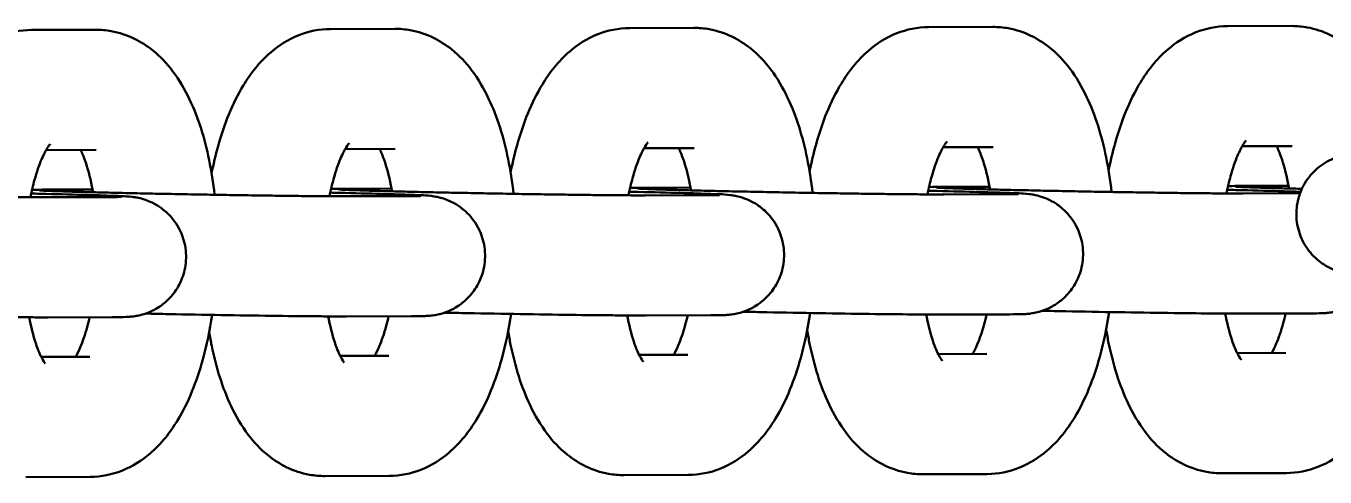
# Model space of a CAD drawing. Header units: millimetres. Extents: x 170 to 5770, y -1450 to 5650.
# Drawn here: x 3181 to 3245.9, y 2087.5 to 2110 of the extents above; entities that cross this region are included whole.
import ezdxf

# ---------------------------------------------------------------- set-up
doc = ezdxf.new("R2010")
doc.units = ezdxf.units.MM
doc.header["$LTSCALE"] = 10
doc.layers.add('Viditelná (ISO)', color=7, linetype='Continuous', lineweight=50)

# ---------------------------------------------------------------- blocks, each defined once
blk = doc.blocks.new('VVZ-VH101-2')
at = {"layer": 'Viditelná (ISO)'}
for p, q in [((3014.474, -3540.187), (3011.264, -3540.197)), ((3029.415, -3540.141), (3026.204, -3540.151)), ((3044.355, -3540.094), (3041.144, -3540.104)), ((3059.295, -3540.047), (3056.084, -3540.057)), ((3074.236, -3540), (3071.025, -3540.011)), ((3074.254, -3546), (3071.755, -3546.008)), ((3014.493, -3546.187), (3011.994, -3546.195)), ((3029.433, -3546.14), (3026.934, -3546.148)), ((3044.374, -3546.094), (3041.874, -3546.102)), ((3059.314, -3546.047), (3056.814, -3546.055)), ((3071.767, -3547.987), (3074.072, -3547.98)), ((3012.005, -3548.173), (3014.311, -3548.166)), ((3015.297, -3548.542), (3012.04, -3548.552)), ((3026.946, -3548.127), (3029.251, -3548.12)), ((3030.238, -3548.496), (3026.98, -3548.506)), ((3041.886, -3548.08), (3044.191, -3548.073)), ((3045.178, -3548.449), (3041.921, -3548.459)), ((3056.826, -3548.033), (3059.132, -3548.026)), ((3060.118, -3548.402), (3056.861, -3548.412)), ((3074.646, -3548.357), (3071.801, -3548.366)), ((3045.196, -3554.449), (3041.939, -3554.459)), ((3060.137, -3554.402), (3056.879, -3554.412)), ((3075.077, -3554.356), (3071.819, -3554.366)), ((3015.316, -3554.542), (3012.058, -3554.552)), ((3030.256, -3554.496), (3026.998, -3554.506)), ((3041.626, -3556.431), (3044.057, -3556.424)), ((3056.566, -3556.385), (3058.998, -3556.377)), ((3071.506, -3556.338), (3073.938, -3556.33)), ((3011.745, -3556.525), (3014.177, -3556.517)), ((3026.685, -3556.478), (3029.117, -3556.47)), ((3010.985, -3562.527), (3014.196, -3562.517)), ((3025.925, -3562.48), (3029.136, -3562.47)), ((3040.865, -3562.434), (3044.076, -3562.424)), ((3055.806, -3562.387), (3059.017, -3562.377)), ((3070.746, -3562.34), (3073.957, -3562.33))]:
    blk.add_line(p, q, dxfattribs=at)
for points, knots in [([(3011.264, -3540.197), (3010.71, -3540.199), (3010.165, -3540.313), (3009.132, -3540.719), (3008.665, -3541.026), (3007.698, -3541.856), (3007.269, -3542.415), (3006.349, -3543.927), (3005.949, -3544.946), (3005.518, -3546.491), (3005.412, -3546.944), (3005.32, -3547.407)], [0, 0, 0, 0, 0.153086, 0.153086, 0.32941, 0.32941, 0.586642, 0.586642, 0.985112, 0.985112, 1.143484, 1.143484, 1.143484, 1.143484]), ([(3020.41, -3548.43), (3020.343, -3547.837), (3020.252, -3547.257), (3019.914, -3545.613), (3019.604, -3544.602), (3018.926, -3543.176), (3018.65, -3542.7), (3018.027, -3541.88), (3017.701, -3541.527), (3016.758, -3540.773), (3016.054, -3540.401), (3014.994, -3540.21), (3014.734, -3540.186), (3014.474, -3540.187)], [5.033433, 5.033433, 5.033433, 5.033433, 5.230427, 5.230427, 5.609649, 5.609649, 5.814278, 5.814278, 5.981726, 5.981726, 6.211342, 6.211342, 6.283185, 6.283185, 6.283185, 6.283185]), ([(3026.204, -3540.151), (3025.651, -3540.152), (3025.105, -3540.267), (3024.073, -3540.672), (3023.605, -3540.979), (3022.638, -3541.81), (3022.209, -3542.368), (3021.289, -3543.88), (3020.89, -3544.899), (3020.459, -3546.444), (3020.352, -3546.897), (3020.261, -3547.36)], [0, 0, 0, 0, 0.153086, 0.153086, 0.32941, 0.32941, 0.586642, 0.586642, 0.985112, 0.985112, 1.143484, 1.143484, 1.143484, 1.143484]), ([(3035.35, -3548.384), (3035.283, -3547.791), (3035.193, -3547.21), (3034.854, -3545.566), (3034.544, -3544.556), (3033.866, -3543.13), (3033.59, -3542.653), (3032.967, -3541.833), (3032.641, -3541.48), (3031.698, -3540.726), (3030.994, -3540.354), (3029.934, -3540.163), (3029.674, -3540.14), (3029.415, -3540.141)], [5.033433, 5.033433, 5.033433, 5.033433, 5.230427, 5.230427, 5.609649, 5.609649, 5.814278, 5.814278, 5.981726, 5.981726, 6.211342, 6.211342, 6.283185, 6.283185, 6.283185, 6.283185]), ([(3041.144, -3540.104), (3040.591, -3540.106), (3040.046, -3540.22), (3039.013, -3540.626), (3038.545, -3540.933), (3037.579, -3541.763), (3037.15, -3542.321), (3036.229, -3543.834), (3035.83, -3544.852), (3035.399, -3546.398), (3035.292, -3546.85), (3035.201, -3547.314)], [0, 0, 0, 0, 0.153086, 0.153086, 0.32941, 0.32941, 0.586642, 0.586642, 0.985112, 0.985112, 1.143484, 1.143484, 1.143484, 1.143484]), ([(3050.291, -3548.337), (3050.224, -3547.744), (3050.133, -3547.164), (3049.794, -3545.52), (3049.484, -3544.509), (3048.807, -3543.083), (3048.531, -3542.606), (3047.908, -3541.787), (3047.582, -3541.433), (3046.638, -3540.679), (3045.935, -3540.308), (3044.875, -3540.116), (3044.615, -3540.093), (3044.355, -3540.094)], [5.033433, 5.033433, 5.033433, 5.033433, 5.230427, 5.230427, 5.609649, 5.609649, 5.814278, 5.814278, 5.981726, 5.981726, 6.211342, 6.211342, 6.283185, 6.283185, 6.283185, 6.283185]), ([(3056.084, -3540.057), (3055.531, -3540.059), (3054.986, -3540.173), (3053.953, -3540.579), (3053.486, -3540.886), (3052.519, -3541.716), (3052.09, -3542.275), (3051.17, -3543.787), (3050.77, -3544.806), (3050.339, -3546.351), (3050.233, -3546.804), (3050.141, -3547.267)], [0, 0, 0, 0, 0.153086, 0.153086, 0.32941, 0.32941, 0.586642, 0.586642, 0.985112, 0.985112, 1.143484, 1.143484, 1.143484, 1.143484]), ([(3065.231, -3548.29), (3065.164, -3547.697), (3065.073, -3547.117), (3064.734, -3545.473), (3064.425, -3544.462), (3063.747, -3543.036), (3063.471, -3542.56), (3062.848, -3541.74), (3062.522, -3541.387), (3061.578, -3540.633), (3060.875, -3540.261), (3059.815, -3540.07), (3059.555, -3540.046), (3059.295, -3540.047)], [5.033433, 5.033433, 5.033433, 5.033433, 5.230427, 5.230427, 5.609649, 5.609649, 5.814278, 5.814278, 5.981726, 5.981726, 6.211342, 6.211342, 6.283185, 6.283185, 6.283185, 6.283185]), ([(3071.025, -3540.011), (3070.472, -3540.012), (3069.926, -3540.127), (3068.893, -3540.532), (3068.426, -3540.839), (3067.459, -3541.67), (3067.03, -3542.228), (3066.11, -3543.74), (3065.71, -3544.759), (3065.28, -3546.304), (3065.173, -3546.757), (3065.082, -3547.22)], [0, 0, 0, 0, 0.153086, 0.153086, 0.32941, 0.32941, 0.586642, 0.586642, 0.985112, 0.985112, 1.143484, 1.143484, 1.143484, 1.143484]), ([(3079.861, -3546.336), (3079.641, -3545.319), (3079.342, -3544.366), (3078.687, -3542.99), (3078.411, -3542.513), (3077.788, -3541.693), (3077.462, -3541.34), (3076.519, -3540.586), (3075.815, -3540.214), (3074.755, -3540.023), (3074.495, -3540), (3074.236, -3540)], [5.250578, 5.250578, 5.250578, 5.250578, 5.609649, 5.609649, 5.814278, 5.814278, 5.981726, 5.981726, 6.211342, 6.211342, 6.283185, 6.283185, 6.283185, 6.283185]), ([(3012.193, -3545.904), (3012.193, -3545.904), (3012.191, -3545.907), (3012.168, -3545.931), (3012.114, -3545.998), (3011.964, -3546.24), (3011.864, -3546.429), (3011.644, -3546.947), (3011.522, -3547.294), (3011.339, -3547.956), (3011.271, -3548.246), (3011.21, -3548.551)], [0.3775783, 0.3775783, 0.3775783, 0.3775783, 0.4142906, 0.4142906, 0.578281, 0.578281, 0.7672769, 0.7672769, 0.9900535, 0.9900535, 1.1406583, 1.1406583, 1.1406583, 1.1406583]), ([(3027.133, -3545.858), (3027.133, -3545.858), (3027.131, -3545.86), (3027.109, -3545.884), (3027.054, -3545.951), (3026.904, -3546.193), (3026.804, -3546.382), (3026.584, -3546.9), (3026.463, -3547.247), (3026.28, -3547.91), (3026.211, -3548.199), (3026.151, -3548.504)], [0.3775783, 0.3775783, 0.3775783, 0.3775783, 0.4142906, 0.4142906, 0.578281, 0.578281, 0.7672769, 0.7672769, 0.9900535, 0.9900535, 1.1406583, 1.1406583, 1.1406583, 1.1406583]), ([(3042.074, -3545.811), (3042.074, -3545.811), (3042.071, -3545.813), (3042.049, -3545.838), (3041.994, -3545.905), (3041.844, -3546.146), (3041.745, -3546.335), (3041.524, -3546.853), (3041.403, -3547.201), (3041.22, -3547.863), (3041.152, -3548.152), (3041.091, -3548.457)], [0.3775783, 0.3775783, 0.3775783, 0.3775783, 0.4142906, 0.4142906, 0.578281, 0.578281, 0.7672769, 0.7672769, 0.9900535, 0.9900535, 1.1406583, 1.1406583, 1.1406583, 1.1406583]), ([(3057.014, -3545.764), (3057.014, -3545.764), (3057.012, -3545.767), (3056.989, -3545.791), (3056.934, -3545.858), (3056.785, -3546.1), (3056.685, -3546.289), (3056.465, -3546.807), (3056.343, -3547.154), (3056.16, -3547.816), (3056.092, -3548.105), (3056.031, -3548.411)], [0.3775783, 0.3775783, 0.3775783, 0.3775783, 0.4142906, 0.4142906, 0.578281, 0.578281, 0.7672769, 0.7672769, 0.9900535, 0.9900535, 1.1406583, 1.1406583, 1.1406583, 1.1406583]), ([(3071.954, -3545.718), (3071.954, -3545.718), (3071.952, -3545.72), (3071.93, -3545.744), (3071.875, -3545.811), (3071.725, -3546.053), (3071.625, -3546.242), (3071.405, -3546.76), (3071.283, -3547.107), (3071.101, -3547.77), (3071.032, -3548.059), (3070.972, -3548.364)], [0.3775783, 0.3775783, 0.3775783, 0.3775783, 0.4142906, 0.4142906, 0.578281, 0.578281, 0.7672769, 0.7672769, 0.9900535, 0.9900535, 1.1406583, 1.1406583, 1.1406583, 1.1406583]), ([(3074.096, -3548.116), (3074.079, -3548.017), (3074.061, -3547.92), (3073.946, -3547.332), (3073.826, -3546.896), (3073.625, -3546.329), (3073.546, -3546.145), (3073.475, -3546.003)], [5.1618502, 5.1618502, 5.1618502, 5.1618502, 5.2116281, 5.2116281, 5.4704627, 5.4704627, 5.6323724, 5.6323724, 5.6323724, 5.6323724]), ([(3014.335, -3548.303), (3014.318, -3548.204), (3014.3, -3548.107), (3014.185, -3547.519), (3014.065, -3547.083), (3013.864, -3546.515), (3013.785, -3546.331), (3013.714, -3546.19)], [5.1618502, 5.1618502, 5.1618502, 5.1618502, 5.2116281, 5.2116281, 5.4704627, 5.4704627, 5.6323724, 5.6323724, 5.6323724, 5.6323724]), ([(3029.275, -3548.256), (3029.258, -3548.157), (3029.24, -3548.06), (3029.125, -3547.473), (3029.005, -3547.036), (3028.804, -3546.469), (3028.725, -3546.285), (3028.655, -3546.143)], [5.1618502, 5.1618502, 5.1618502, 5.1618502, 5.2116281, 5.2116281, 5.4704627, 5.4704627, 5.6323724, 5.6323724, 5.6323724, 5.6323724]), ([(3044.215, -3548.21), (3044.198, -3548.111), (3044.181, -3548.014), (3044.065, -3547.426), (3043.946, -3546.989), (3043.745, -3546.422), (3043.666, -3546.238), (3043.595, -3546.096)], [5.1618502, 5.1618502, 5.1618502, 5.1618502, 5.2116281, 5.2116281, 5.4704627, 5.4704627, 5.6323724, 5.6323724, 5.6323724, 5.6323724]), ([(3059.156, -3548.163), (3059.139, -3548.064), (3059.121, -3547.967), (3059.005, -3547.379), (3058.886, -3546.943), (3058.685, -3546.375), (3058.606, -3546.191), (3058.535, -3546.05)], [5.1618502, 5.1618502, 5.1618502, 5.1618502, 5.2116281, 5.2116281, 5.4704627, 5.4704627, 5.6323724, 5.6323724, 5.6323724, 5.6323724]), ([(3077.528, -3552.391), (3077.505, -3552.391), (3077.484, -3552.391), (3077.438, -3552.391), (3077.416, -3552.391), (3077.362, -3552.389), (3077.349, -3552.389), (3077.318, -3552.387), (3077.301, -3552.386), (3077.241, -3552.383), (3077.191, -3552.379), (3077.042, -3552.362), (3076.936, -3552.346), (3076.627, -3552.279), (3076.424, -3552.213), (3075.968, -3552.007), (3075.72, -3551.849), (3075.26, -3551.452), (3075.05, -3551.201), (3074.723, -3550.654), (3074.603, -3550.35), (3074.465, -3549.728), (3074.446, -3549.402), (3074.511, -3548.768), (3074.596, -3548.452), (3074.856, -3547.871), (3075.036, -3547.598), (3075.467, -3547.128), (3075.723, -3546.926), (3076.139, -3546.694), (3076.283, -3546.628), (3076.578, -3546.519), (3076.731, -3546.477), (3076.937, -3546.436), (3076.993, -3546.427), (3077.095, -3546.412), (3077.143, -3546.407), (3077.202, -3546.401), (3077.219, -3546.4), (3077.295, -3546.394), (3077.322, -3546.393), (3077.39, -3546.39), (3077.42, -3546.389), (3077.565, -3546.384), (3077.715, -3546.381), (3078.295, -3546.368), (3078.85, -3546.356), (3080.128, -3546.331), (3080.831, -3546.318), (3082.354, -3546.289), (3083.193, -3546.274), (3084.901, -3546.244), (3085.792, -3546.229), (3087.514, -3546.199), (3088.367, -3546.185), (3089.93, -3546.159), (3090.66, -3546.148), (3091.906, -3546.129), (3092.438, -3546.121), (3093.244, -3546.11), (3093.519, -3546.107), (3093.698, -3546.106), (3093.713, -3546.106), (3093.729, -3546.106)], [0, 0, 0, 0, 0.039337, 0.039337, 0.068948, 0.068948, 0.076841, 0.076841, 0.084758, 0.084758, 0.100846, 0.100846, 0.132709, 0.132709, 0.196079, 0.196079, 0.282696, 0.282696, 0.378323, 0.378323, 0.473906, 0.473906, 0.569501, 0.569501, 0.665096, 0.665096, 0.760691, 0.760691, 0.856282, 0.856282, 0.903554, 0.903554, 0.950706, 0.950706, 0.967761, 0.967761, 0.983739, 0.983739, 0.991659, 0.991659, 1.024165, 1.024165, 1.087146, 1.087146, 1.263406, 1.263406, 1.569696, 1.569696, 1.83183, 1.83183, 2.092884, 2.092884, 2.353579, 2.353579, 2.614196, 2.614196, 2.874869, 2.874869, 3.135823, 3.135823, 3.397924, 3.397924, 3.424439, 3.424439, 3.424439, 3.424439]), ([(3071.05, -3547.998), (3071.062, -3547.997), (3071.074, -3547.997), (3071.285, -3547.989), (3071.481, -3547.988), (3071.767, -3547.987)], [2.876651, 2.876651, 2.876651, 2.876651, 2.8916677, 2.8916677, 3.1415927, 3.1415927, 3.1415927, 3.1415927]), ([(3012.04, -3548.552), (3011.741, -3548.553), (3011.326, -3548.552), (3010.686, -3548.547), (3010.544, -3548.546), (3010.247, -3548.543), (3010.091, -3548.542), (3009.769, -3548.539), (3009.602, -3548.537), (3009.26, -3548.533), (3009.085, -3548.531), (3008.725, -3548.526), (3008.539, -3548.524), (3008.156, -3548.519), (3007.96, -3548.516), (3007.56, -3548.51), (3007.357, -3548.507), (3006.948, -3548.501), (3006.742, -3548.498), (3006.325, -3548.491), (3006.115, -3548.488), (3005.688, -3548.481), (3005.472, -3548.477), (3005.038, -3548.47), (3004.82, -3548.466), (3004.388, -3548.458), (3004.173, -3548.454), (3003.745, -3548.446), (3003.532, -3548.442), (3003.105, -3548.433), (3002.891, -3548.429), (3002.469, -3548.42), (3002.259, -3548.416), (3001.849, -3548.407), (3001.648, -3548.403), (3001.253, -3548.394), (3001.059, -3548.39), (3000.676, -3548.381), (3000.488, -3548.377), (3000.12, -3548.368), (2999.941, -3548.363), (2999.595, -3548.355), (2999.429, -3548.351), (2999.108, -3548.342), (2998.954, -3548.338), (2998.656, -3548.33), (2998.513, -3548.326), (2998.239, -3548.318), (2998.109, -3548.314), (2997.864, -3548.306), (2997.75, -3548.302), (2997.541, -3548.295), (2997.445, -3548.292), (2997.267, -3548.285), (2997.186, -3548.282), (2997.039, -3548.276), (2996.974, -3548.273), (2996.863, -3548.268), (2996.818, -3548.266), (2996.748, -3548.262), (2996.725, -3548.26), (2996.725, -3548.26)], [0, 0, 0, 0, 0.291065, 0.291065, 0.369031, 0.369031, 0.447961, 0.447961, 0.526863, 0.526863, 0.604755, 0.604755, 0.683697, 0.683697, 0.763647, 0.763647, 0.843586, 0.843586, 0.922499, 0.922499, 1.001678, 1.001678, 1.081879, 1.081879, 1.162078, 1.162078, 1.241252, 1.241252, 1.320455, 1.320455, 1.400689, 1.400689, 1.48093, 1.48093, 1.56015, 1.56015, 1.639213, 1.639213, 1.719318, 1.719318, 1.799442, 1.799442, 1.878555, 1.878555, 1.957073, 1.957073, 2.036659, 2.036659, 2.116295, 2.116295, 2.194939, 2.194939, 2.270754, 2.270754, 2.347787, 2.347787, 2.425062, 2.425062, 2.501304, 2.501304, 2.58091, 2.58091, 2.58091, 2.58091]), ([(3011.248, -3548.369), (3011.394, -3548.373), (3011.539, -3548.376), (3012.461, -3548.397), (3013.175, -3548.415), (3014.408, -3548.449), (3014.923, -3548.466), (3015.738, -3548.496), (3015.848, -3548.485), (3016.332, -3548.541), (3016.373, -3548.546), (3016.491, -3548.565), (3016.559, -3548.575), (3016.775, -3548.628), (3016.885, -3548.652), (3017.215, -3548.785), (3017.351, -3548.843), (3017.679, -3549.044), (3017.839, -3549.151), (3018.15, -3549.442), (3018.279, -3549.579), (3018.6, -3550.021), (3018.799, -3550.384), (3018.979, -3551.155), (3019.003, -3551.506), (3018.934, -3552.16), (3018.848, -3552.461), (3018.611, -3553.008), (3018.457, -3553.24), (3018.109, -3553.668), (3017.923, -3553.823), (3017.514, -3554.125), (3017.336, -3554.208), (3016.943, -3554.382), (3016.811, -3554.412), (3016.582, -3554.469), (3016.508, -3554.481), (3016.384, -3554.501), (3016.339, -3554.506), (3016.245, -3554.517), (3016.206, -3554.52), (3016.096, -3554.529), (3016.046, -3554.531), (3015.797, -3554.54), (3015.601, -3554.542), (3015.316, -3554.542)], [4.72633, 4.72633, 4.72633, 4.72633, 4.785175, 4.785175, 5.107075, 5.107075, 5.432063, 5.432063, 5.779215, 5.779215, 5.807005, 5.807005, 5.83185, 5.83185, 5.848936, 5.848936, 5.857274, 5.857274, 5.862769, 5.862769, 5.866038, 5.866038, 5.870662, 5.870662, 5.873803, 5.873803, 5.876779, 5.876779, 5.880228, 5.880228, 5.884991, 5.884991, 5.892836, 5.892836, 5.907239, 5.907239, 5.924497, 5.924497, 5.943028, 5.943028, 5.970649, 5.970649, 6.03326, 6.03326, 6.283185, 6.283185, 6.283185, 6.283185]), ([(3011.288, -3548.185), (3011.301, -3548.184), (3011.313, -3548.184), (3011.524, -3548.176), (3011.72, -3548.174), (3012.005, -3548.173)], [2.876651, 2.876651, 2.876651, 2.876651, 2.8916677, 2.8916677, 3.1415927, 3.1415927, 3.1415927, 3.1415927]), ([(3026.98, -3548.506), (3026.681, -3548.507), (3026.266, -3548.505), (3025.626, -3548.501), (3025.484, -3548.499), (3025.187, -3548.497), (3025.032, -3548.495), (3024.709, -3548.492), (3024.542, -3548.49), (3024.2, -3548.486), (3024.026, -3548.484), (3023.665, -3548.48), (3023.479, -3548.477), (3023.097, -3548.472), (3022.9, -3548.47), (3022.501, -3548.464), (3022.297, -3548.461), (3021.888, -3548.455), (3021.682, -3548.451), (3021.266, -3548.445), (3021.055, -3548.441), (3020.628, -3548.434), (3020.412, -3548.431), (3019.978, -3548.423), (3019.761, -3548.419), (3019.328, -3548.411), (3019.114, -3548.407), (3018.685, -3548.399), (3018.472, -3548.395), (3018.045, -3548.387), (3017.832, -3548.382), (3017.409, -3548.374), (3017.2, -3548.369), (3016.789, -3548.361), (3016.588, -3548.356), (3016.193, -3548.348), (3015.999, -3548.343), (3015.617, -3548.334), (3015.428, -3548.33), (3015.06, -3548.321), (3014.881, -3548.317), (3014.536, -3548.308), (3014.369, -3548.304), (3014.048, -3548.295), (3013.894, -3548.291), (3013.597, -3548.283), (3013.453, -3548.279), (3013.179, -3548.271), (3013.049, -3548.267), (3012.805, -3548.259), (3012.691, -3548.256), (3012.481, -3548.249), (3012.386, -3548.245), (3012.208, -3548.239), (3012.126, -3548.236), (3011.979, -3548.23), (3011.914, -3548.227), (3011.803, -3548.221), (3011.758, -3548.219), (3011.689, -3548.215), (3011.665, -3548.213), (3011.665, -3548.213)], [0, 0, 0, 0, 0.291065, 0.291065, 0.369031, 0.369031, 0.447961, 0.447961, 0.526863, 0.526863, 0.604755, 0.604755, 0.683697, 0.683697, 0.763647, 0.763647, 0.843586, 0.843586, 0.922499, 0.922499, 1.001678, 1.001678, 1.081879, 1.081879, 1.162078, 1.162078, 1.241252, 1.241252, 1.320455, 1.320455, 1.400689, 1.400689, 1.48093, 1.48093, 1.56015, 1.56015, 1.639213, 1.639213, 1.719318, 1.719318, 1.799442, 1.799442, 1.878555, 1.878555, 1.957073, 1.957073, 2.036659, 2.036659, 2.116295, 2.116295, 2.194939, 2.194939, 2.270754, 2.270754, 2.347787, 2.347787, 2.425062, 2.425062, 2.501304, 2.501304, 2.58091, 2.58091, 2.58091, 2.58091]), ([(3015.764, -3548.537), (3015.764, -3548.537), (3015.761, -3548.537), (3015.727, -3548.538), (3015.644, -3548.54), (3015.464, -3548.542), (3015.386, -3548.542), (3015.297, -3548.542)], [6.0234812, 6.0234812, 6.0234812, 6.0234812, 6.0517517, 6.0517517, 6.197238, 6.197238, 6.2831853, 6.2831853, 6.2831853, 6.2831853]), ([(3026.188, -3548.323), (3026.335, -3548.326), (3026.479, -3548.329), (3027.401, -3548.351), (3028.115, -3548.368), (3029.348, -3548.403), (3029.864, -3548.419), (3030.678, -3548.45), (3030.788, -3548.438), (3031.272, -3548.495), (3031.314, -3548.5), (3031.431, -3548.518), (3031.499, -3548.529), (3031.715, -3548.581), (3031.826, -3548.605), (3032.155, -3548.739), (3032.291, -3548.796), (3032.619, -3548.997), (3032.779, -3549.104), (3033.09, -3549.396), (3033.22, -3549.532), (3033.54, -3549.974), (3033.739, -3550.337), (3033.919, -3551.108), (3033.944, -3551.459), (3033.874, -3552.114), (3033.788, -3552.414), (3033.552, -3552.962), (3033.397, -3553.193), (3033.049, -3553.621), (3032.863, -3553.776), (3032.455, -3554.078), (3032.276, -3554.161), (3031.883, -3554.335), (3031.751, -3554.365), (3031.523, -3554.422), (3031.448, -3554.434), (3031.324, -3554.454), (3031.279, -3554.46), (3031.186, -3554.47), (3031.146, -3554.474), (3031.036, -3554.482), (3030.986, -3554.484), (3030.737, -3554.494), (3030.542, -3554.495), (3030.256, -3554.496)], [4.72633, 4.72633, 4.72633, 4.72633, 4.785175, 4.785175, 5.107075, 5.107075, 5.432063, 5.432063, 5.779215, 5.779215, 5.807005, 5.807005, 5.83185, 5.83185, 5.848936, 5.848936, 5.857274, 5.857274, 5.862769, 5.862769, 5.866038, 5.866038, 5.870662, 5.870662, 5.873803, 5.873803, 5.876779, 5.876779, 5.880228, 5.880228, 5.884991, 5.884991, 5.892836, 5.892836, 5.907239, 5.907239, 5.924497, 5.924497, 5.943028, 5.943028, 5.970649, 5.970649, 6.03326, 6.03326, 6.283185, 6.283185, 6.283185, 6.283185]), ([(3026.229, -3548.138), (3026.241, -3548.138), (3026.253, -3548.137), (3026.464, -3548.129), (3026.66, -3548.128), (3026.946, -3548.127)], [2.876651, 2.876651, 2.876651, 2.876651, 2.8916677, 2.8916677, 3.1415927, 3.1415927, 3.1415927, 3.1415927]), ([(3041.921, -3548.459), (3041.621, -3548.46), (3041.206, -3548.459), (3040.566, -3548.454), (3040.425, -3548.453), (3040.128, -3548.45), (3039.972, -3548.449), (3039.649, -3548.445), (3039.482, -3548.444), (3039.141, -3548.44), (3038.966, -3548.438), (3038.605, -3548.433), (3038.419, -3548.431), (3038.037, -3548.426), (3037.841, -3548.423), (3037.441, -3548.417), (3037.238, -3548.414), (3036.829, -3548.408), (3036.623, -3548.405), (3036.206, -3548.398), (3035.995, -3548.395), (3035.568, -3548.388), (3035.352, -3548.384), (3034.918, -3548.376), (3034.701, -3548.372), (3034.269, -3548.365), (3034.054, -3548.361), (3033.626, -3548.352), (3033.412, -3548.348), (3032.985, -3548.34), (3032.772, -3548.336), (3032.349, -3548.327), (3032.14, -3548.323), (3031.73, -3548.314), (3031.529, -3548.31), (3031.133, -3548.301), (3030.939, -3548.296), (3030.557, -3548.288), (3030.368, -3548.283), (3030.001, -3548.274), (3029.821, -3548.27), (3029.476, -3548.261), (3029.309, -3548.257), (3028.989, -3548.249), (3028.835, -3548.245), (3028.537, -3548.236), (3028.393, -3548.232), (3028.119, -3548.224), (3027.989, -3548.22), (3027.745, -3548.213), (3027.631, -3548.209), (3027.422, -3548.202), (3027.326, -3548.199), (3027.148, -3548.192), (3027.066, -3548.189), (3026.919, -3548.183), (3026.854, -3548.18), (3026.744, -3548.175), (3026.698, -3548.172), (3026.629, -3548.168), (3026.606, -3548.167), (3026.606, -3548.167)], [0, 0, 0, 0, 0.291065, 0.291065, 0.369031, 0.369031, 0.447961, 0.447961, 0.526863, 0.526863, 0.604755, 0.604755, 0.683697, 0.683697, 0.763647, 0.763647, 0.843586, 0.843586, 0.922499, 0.922499, 1.001678, 1.001678, 1.081879, 1.081879, 1.162078, 1.162078, 1.241252, 1.241252, 1.320455, 1.320455, 1.400689, 1.400689, 1.48093, 1.48093, 1.56015, 1.56015, 1.639213, 1.639213, 1.719318, 1.719318, 1.799442, 1.799442, 1.878555, 1.878555, 1.957073, 1.957073, 2.036659, 2.036659, 2.116295, 2.116295, 2.194939, 2.194939, 2.270754, 2.270754, 2.347787, 2.347787, 2.425062, 2.425062, 2.501304, 2.501304, 2.58091, 2.58091, 2.58091, 2.58091]), ([(3030.705, -3548.49), (3030.705, -3548.49), (3030.701, -3548.49), (3030.668, -3548.492), (3030.584, -3548.493), (3030.404, -3548.495), (3030.326, -3548.496), (3030.238, -3548.496)], [6.0234812, 6.0234812, 6.0234812, 6.0234812, 6.0517517, 6.0517517, 6.197238, 6.197238, 6.2831853, 6.2831853, 6.2831853, 6.2831853]), ([(3041.128, -3548.276), (3041.275, -3548.279), (3041.42, -3548.283), (3042.342, -3548.304), (3043.056, -3548.322), (3044.288, -3548.356), (3044.804, -3548.372), (3045.618, -3548.403), (3045.729, -3548.392), (3046.212, -3548.448), (3046.254, -3548.453), (3046.372, -3548.472), (3046.439, -3548.482), (3046.655, -3548.535), (3046.766, -3548.559), (3047.095, -3548.692), (3047.231, -3548.75), (3047.56, -3548.951), (3047.719, -3549.057), (3048.031, -3549.349), (3048.16, -3549.486), (3048.481, -3549.928), (3048.679, -3550.291), (3048.859, -3551.061), (3048.884, -3551.412), (3048.814, -3552.067), (3048.729, -3552.368), (3048.492, -3552.915), (3048.337, -3553.147), (3047.989, -3553.574), (3047.804, -3553.729), (3047.395, -3554.032), (3047.217, -3554.114), (3046.824, -3554.289), (3046.691, -3554.318), (3046.463, -3554.375), (3046.389, -3554.388), (3046.264, -3554.408), (3046.22, -3554.413), (3046.126, -3554.424), (3046.087, -3554.427), (3045.976, -3554.435), (3045.926, -3554.437), (3045.678, -3554.447), (3045.482, -3554.448), (3045.196, -3554.449)], [4.72633, 4.72633, 4.72633, 4.72633, 4.785175, 4.785175, 5.107075, 5.107075, 5.432063, 5.432063, 5.779215, 5.779215, 5.807005, 5.807005, 5.83185, 5.83185, 5.848936, 5.848936, 5.857274, 5.857274, 5.862769, 5.862769, 5.866038, 5.866038, 5.870662, 5.870662, 5.873803, 5.873803, 5.876779, 5.876779, 5.880228, 5.880228, 5.884991, 5.884991, 5.892836, 5.892836, 5.907239, 5.907239, 5.924497, 5.924497, 5.943028, 5.943028, 5.970649, 5.970649, 6.03326, 6.03326, 6.283185, 6.283185, 6.283185, 6.283185]), ([(3041.169, -3548.091), (3041.182, -3548.091), (3041.194, -3548.09), (3041.404, -3548.082), (3041.6, -3548.081), (3041.886, -3548.08)], [2.876651, 2.876651, 2.876651, 2.876651, 2.8916677, 2.8916677, 3.1415927, 3.1415927, 3.1415927, 3.1415927]), ([(3056.861, -3548.412), (3056.562, -3548.413), (3056.147, -3548.412), (3055.507, -3548.407), (3055.365, -3548.406), (3055.068, -3548.403), (3054.912, -3548.402), (3054.59, -3548.399), (3054.423, -3548.397), (3054.081, -3548.393), (3053.906, -3548.391), (3053.546, -3548.386), (3053.36, -3548.384), (3052.977, -3548.379), (3052.781, -3548.376), (3052.381, -3548.37), (3052.178, -3548.367), (3051.769, -3548.361), (3051.563, -3548.358), (3051.146, -3548.351), (3050.936, -3548.348), (3050.509, -3548.341), (3050.293, -3548.337), (3049.859, -3548.33), (3049.641, -3548.326), (3049.209, -3548.318), (3048.994, -3548.314), (3048.566, -3548.306), (3048.353, -3548.302), (3047.926, -3548.293), (3047.712, -3548.289), (3047.29, -3548.28), (3047.08, -3548.276), (3046.67, -3548.267), (3046.469, -3548.263), (3046.074, -3548.254), (3045.88, -3548.25), (3045.497, -3548.241), (3045.309, -3548.237), (3044.941, -3548.228), (3044.762, -3548.223), (3044.416, -3548.215), (3044.25, -3548.21), (3043.929, -3548.202), (3043.775, -3548.198), (3043.477, -3548.19), (3043.333, -3548.186), (3043.06, -3548.178), (3042.93, -3548.174), (3042.685, -3548.166), (3042.571, -3548.162), (3042.362, -3548.155), (3042.266, -3548.152), (3042.088, -3548.145), (3042.007, -3548.142), (3041.86, -3548.136), (3041.794, -3548.133), (3041.684, -3548.128), (3041.638, -3548.126), (3041.569, -3548.122), (3041.546, -3548.12), (3041.546, -3548.12)], [0, 0, 0, 0, 0.291065, 0.291065, 0.369031, 0.369031, 0.447961, 0.447961, 0.526863, 0.526863, 0.604755, 0.604755, 0.683697, 0.683697, 0.763647, 0.763647, 0.843586, 0.843586, 0.922499, 0.922499, 1.001678, 1.001678, 1.081879, 1.081879, 1.162078, 1.162078, 1.241252, 1.241252, 1.320455, 1.320455, 1.400689, 1.400689, 1.48093, 1.48093, 1.56015, 1.56015, 1.639213, 1.639213, 1.719318, 1.719318, 1.799442, 1.799442, 1.878555, 1.878555, 1.957073, 1.957073, 2.036659, 2.036659, 2.116295, 2.116295, 2.194939, 2.194939, 2.270754, 2.270754, 2.347787, 2.347787, 2.425062, 2.425062, 2.501304, 2.501304, 2.58091, 2.58091, 2.58091, 2.58091]), ([(3045.645, -3548.444), (3045.645, -3548.444), (3045.642, -3548.444), (3045.608, -3548.445), (3045.524, -3548.447), (3045.345, -3548.448), (3045.266, -3548.449), (3045.178, -3548.449)], [6.0234812, 6.0234812, 6.0234812, 6.0234812, 6.0517517, 6.0517517, 6.197238, 6.197238, 6.2831853, 6.2831853, 6.2831853, 6.2831853]), ([(3056.069, -3548.229), (3056.215, -3548.233), (3056.36, -3548.236), (3057.282, -3548.257), (3057.996, -3548.275), (3059.229, -3548.309), (3059.744, -3548.326), (3060.559, -3548.356), (3060.669, -3548.345), (3061.152, -3548.401), (3061.194, -3548.406), (3061.312, -3548.425), (3061.379, -3548.435), (3061.596, -3548.488), (3061.706, -3548.512), (3062.036, -3548.645), (3062.172, -3548.703), (3062.5, -3548.904), (3062.659, -3549.011), (3062.971, -3549.302), (3063.1, -3549.439), (3063.421, -3549.881), (3063.62, -3550.244), (3063.8, -3551.015), (3063.824, -3551.366), (3063.755, -3552.02), (3063.669, -3552.321), (3063.432, -3552.868), (3063.278, -3553.1), (3062.929, -3553.528), (3062.744, -3553.683), (3062.335, -3553.985), (3062.157, -3554.068), (3061.764, -3554.242), (3061.632, -3554.272), (3061.403, -3554.329), (3061.329, -3554.341), (3061.205, -3554.361), (3061.16, -3554.366), (3061.066, -3554.377), (3061.027, -3554.38), (3060.917, -3554.389), (3060.867, -3554.391), (3060.618, -3554.4), (3060.422, -3554.402), (3060.137, -3554.402)], [4.72633, 4.72633, 4.72633, 4.72633, 4.785175, 4.785175, 5.107075, 5.107075, 5.432063, 5.432063, 5.779215, 5.779215, 5.807005, 5.807005, 5.83185, 5.83185, 5.848936, 5.848936, 5.857274, 5.857274, 5.862769, 5.862769, 5.866038, 5.866038, 5.870662, 5.870662, 5.873803, 5.873803, 5.876779, 5.876779, 5.880228, 5.880228, 5.884991, 5.884991, 5.892836, 5.892836, 5.907239, 5.907239, 5.924497, 5.924497, 5.943028, 5.943028, 5.970649, 5.970649, 6.03326, 6.03326, 6.283185, 6.283185, 6.283185, 6.283185]), ([(3056.109, -3548.045), (3056.122, -3548.044), (3056.134, -3548.044), (3056.345, -3548.035), (3056.54, -3548.034), (3056.826, -3548.033)], [2.876651, 2.876651, 2.876651, 2.876651, 2.8916677, 2.8916677, 3.1415927, 3.1415927, 3.1415927, 3.1415927]), ([(3071.801, -3548.366), (3071.502, -3548.367), (3071.087, -3548.365), (3070.447, -3548.361), (3070.305, -3548.359), (3070.008, -3548.357), (3069.852, -3548.355), (3069.53, -3548.352), (3069.363, -3548.35), (3069.021, -3548.346), (3068.847, -3548.344), (3068.486, -3548.34), (3068.3, -3548.337), (3067.918, -3548.332), (3067.721, -3548.329), (3067.322, -3548.324), (3067.118, -3548.321), (3066.709, -3548.315), (3066.503, -3548.311), (3066.087, -3548.305), (3065.876, -3548.301), (3065.449, -3548.294), (3065.233, -3548.29), (3064.799, -3548.283), (3064.582, -3548.279), (3064.149, -3548.271), (3063.934, -3548.267), (3063.506, -3548.259), (3063.293, -3548.255), (3062.866, -3548.247), (3062.653, -3548.242), (3062.23, -3548.234), (3062.021, -3548.229), (3061.61, -3548.221), (3061.409, -3548.216), (3061.014, -3548.207), (3060.82, -3548.203), (3060.437, -3548.194), (3060.249, -3548.19), (3059.881, -3548.181), (3059.702, -3548.177), (3059.356, -3548.168), (3059.19, -3548.164), (3058.869, -3548.155), (3058.715, -3548.151), (3058.417, -3548.143), (3058.274, -3548.139), (3058, -3548.131), (3057.87, -3548.127), (3057.626, -3548.119), (3057.512, -3548.116), (3057.302, -3548.109), (3057.206, -3548.105), (3057.029, -3548.099), (3056.947, -3548.096), (3056.8, -3548.09), (3056.735, -3548.087), (3056.624, -3548.081), (3056.579, -3548.079), (3056.51, -3548.075), (3056.486, -3548.073), (3056.486, -3548.073)], [0, 0, 0, 0, 0.291065, 0.291065, 0.369031, 0.369031, 0.447961, 0.447961, 0.526863, 0.526863, 0.604755, 0.604755, 0.683697, 0.683697, 0.763647, 0.763647, 0.843586, 0.843586, 0.922499, 0.922499, 1.001678, 1.001678, 1.081879, 1.081879, 1.162078, 1.162078, 1.241252, 1.241252, 1.320455, 1.320455, 1.400689, 1.400689, 1.48093, 1.48093, 1.56015, 1.56015, 1.639213, 1.639213, 1.719318, 1.719318, 1.799442, 1.799442, 1.878555, 1.878555, 1.957073, 1.957073, 2.036659, 2.036659, 2.116295, 2.116295, 2.194939, 2.194939, 2.270754, 2.270754, 2.347787, 2.347787, 2.425062, 2.425062, 2.501304, 2.501304, 2.58091, 2.58091, 2.58091, 2.58091]), ([(3060.585, -3548.397), (3060.585, -3548.397), (3060.582, -3548.397), (3060.548, -3548.398), (3060.465, -3548.4), (3060.285, -3548.402), (3060.207, -3548.402), (3060.118, -3548.402)], [6.0234812, 6.0234812, 6.0234812, 6.0234812, 6.0517517, 6.0517517, 6.197238, 6.197238, 6.2831853, 6.2831853, 6.2831853, 6.2831853]), ([(3071.009, -3548.183), (3071.155, -3548.186), (3071.3, -3548.189), (3072.222, -3548.211), (3072.936, -3548.228), (3073.976, -3548.257), (3074.354, -3548.269), (3074.676, -3548.28)], [4.7263303, 4.7263303, 4.7263303, 4.7263303, 4.7851748, 4.7851748, 5.1070749, 5.1070749, 5.330886, 5.330886, 5.330886, 5.330886]), ([(3074.739, -3548.132), (3074.471, -3548.126), (3074.214, -3548.119), (3073.81, -3548.109), (3073.656, -3548.105), (3073.358, -3548.096), (3073.214, -3548.092), (3072.94, -3548.084), (3072.81, -3548.08), (3072.566, -3548.073), (3072.452, -3548.069), (3072.242, -3548.062), (3072.147, -3548.059), (3071.969, -3548.052), (3071.887, -3548.049), (3071.74, -3548.043), (3071.675, -3548.04), (3071.565, -3548.035), (3071.519, -3548.032), (3071.45, -3548.028), (3071.426, -3548.027), (3071.426, -3548.027)], [1.7584619, 1.7584619, 1.7584619, 1.7584619, 1.8785546, 1.8785546, 1.9570735, 1.9570735, 2.0366586, 2.0366586, 2.1162946, 2.1162946, 2.1949393, 2.1949393, 2.2707545, 2.2707545, 2.3477874, 2.3477874, 2.4250616, 2.4250616, 2.5013037, 2.5013037, 2.5809095, 2.5809095, 2.5809095, 2.5809095]), ([(3078.555, -3552.39), (3078.537, -3552.438), (3078.519, -3552.483), (3078.373, -3552.822), (3078.218, -3553.053), (3077.87, -3553.481), (3077.684, -3553.636), (3077.276, -3553.938), (3077.097, -3554.021), (3076.704, -3554.195), (3076.572, -3554.225), (3076.344, -3554.282), (3076.269, -3554.294), (3076.145, -3554.314), (3076.1, -3554.32), (3076.006, -3554.33), (3075.967, -3554.333), (3075.857, -3554.342), (3075.807, -3554.344), (3075.558, -3554.354), (3075.363, -3554.355), (3075.077, -3554.356)], [5.8762566, 5.8762566, 5.8762566, 5.8762566, 5.8767786, 5.8767786, 5.8802283, 5.8802283, 5.8849909, 5.8849909, 5.8928358, 5.8928358, 5.9072389, 5.9072389, 5.9244972, 5.9244972, 5.9430281, 5.9430281, 5.9706492, 5.9706492, 6.0332604, 6.0332604, 6.2831853, 6.2831853, 6.2831853, 6.2831853]), ([(3012.058, -3554.552), (3011.958, -3554.553), (3011.849, -3554.553), (3011.611, -3554.552), (3011.483, -3554.552), (3011.208, -3554.551), (3011.062, -3554.55), (3010.756, -3554.548), (3010.595, -3554.547), (3009.809, -3554.54), (3009.088, -3554.532), (3007.519, -3554.511), (3006.674, -3554.498), (3004.94, -3554.469), (3004.051, -3554.453), (3002.788, -3554.428), (3002.395, -3554.42), (3002.012, -3554.412)], [0, 0, 0, 0, 0.087799, 0.087799, 0.177001, 0.177001, 0.266312, 0.266312, 0.354363, 0.354363, 0.679377, 0.679377, 1.00127, 1.00127, 1.322425, 1.322425, 1.4699, 1.4699, 1.4699, 1.4699]), ([(3014.196, -3562.517), (3014.749, -3562.515), (3015.294, -3562.401), (3016.327, -3561.995), (3016.794, -3561.688), (3017.761, -3560.858), (3018.19, -3560.3), (3019.111, -3558.787), (3019.51, -3557.769), (3020.017, -3555.95), (3020.174, -3555.201), (3020.292, -3554.429)], [3.141593, 3.141593, 3.141593, 3.141593, 3.294679, 3.294679, 3.471003, 3.471003, 3.728234, 3.728234, 4.126704, 4.126704, 4.383773, 4.383773, 4.383773, 4.383773]), ([(3026.998, -3554.506), (3026.898, -3554.506), (3026.789, -3554.506), (3026.552, -3554.506), (3026.423, -3554.505), (3026.148, -3554.504), (3026.002, -3554.503), (3025.696, -3554.501), (3025.536, -3554.5), (3024.749, -3554.493), (3024.028, -3554.485), (3022.46, -3554.464), (3021.614, -3554.451), (3019.88, -3554.423), (3018.992, -3554.406), (3017.728, -3554.382), (3017.336, -3554.374), (3016.952, -3554.365)], [0, 0, 0, 0, 0.087799, 0.087799, 0.177001, 0.177001, 0.266312, 0.266312, 0.354363, 0.354363, 0.679377, 0.679377, 1.00127, 1.00127, 1.322425, 1.322425, 1.4699, 1.4699, 1.4699, 1.4699]), ([(3029.136, -3562.47), (3029.689, -3562.469), (3030.234, -3562.354), (3031.267, -3561.949), (3031.735, -3561.642), (3032.702, -3560.811), (3033.13, -3560.253), (3034.051, -3558.741), (3034.45, -3557.722), (3034.957, -3555.903), (3035.115, -3555.154), (3035.232, -3554.383)], [3.141593, 3.141593, 3.141593, 3.141593, 3.294679, 3.294679, 3.471003, 3.471003, 3.728234, 3.728234, 4.126704, 4.126704, 4.383773, 4.383773, 4.383773, 4.383773]), ([(3041.939, -3554.459), (3041.838, -3554.459), (3041.729, -3554.459), (3041.492, -3554.459), (3041.363, -3554.459), (3041.089, -3554.457), (3040.943, -3554.457), (3040.636, -3554.455), (3040.476, -3554.453), (3039.69, -3554.447), (3038.968, -3554.439), (3037.4, -3554.418), (3036.554, -3554.405), (3034.82, -3554.376), (3033.932, -3554.36), (3032.669, -3554.335), (3032.276, -3554.327), (3031.892, -3554.319)], [0, 0, 0, 0, 0.087799, 0.087799, 0.177001, 0.177001, 0.266312, 0.266312, 0.354363, 0.354363, 0.679377, 0.679377, 1.00127, 1.00127, 1.322425, 1.322425, 1.4699, 1.4699, 1.4699, 1.4699]), ([(3041.03, -3554.457), (3041.039, -3554.508), (3041.049, -3554.559), (3041.155, -3555.102), (3041.275, -3555.538), (3041.507, -3556.193), (3041.619, -3556.431), (3041.777, -3556.705), (3041.83, -3556.768), (3041.831, -3556.769), (3041.831, -3556.769), (3041.831, -3556.769)], [2.0438231, 2.0438231, 2.0438231, 2.0438231, 2.0700355, 2.0700355, 2.32887, 2.32887, 2.5557634, 2.5557634, 2.7425278, 2.7425278, 2.7441681, 2.7441681, 2.7441681, 2.7441681]), ([(3043.346, -3556.426), (3043.416, -3556.304), (3043.496, -3556.145), (3043.696, -3555.674), (3043.818, -3555.327), (3043.969, -3554.779), (3044.009, -3554.619), (3044.048, -3554.453)], [3.7576792, 3.7576792, 3.7576792, 3.7576792, 3.9088696, 3.9088696, 4.1316462, 4.1316462, 4.2178425, 4.2178425, 4.2178425, 4.2178425]), ([(3044.076, -3562.424), (3044.629, -3562.422), (3045.175, -3562.308), (3046.208, -3561.902), (3046.675, -3561.595), (3047.642, -3560.765), (3048.071, -3560.206), (3048.991, -3558.694), (3049.391, -3557.675), (3049.898, -3555.856), (3050.055, -3555.107), (3050.172, -3554.336)], [3.141593, 3.141593, 3.141593, 3.141593, 3.294679, 3.294679, 3.471003, 3.471003, 3.728234, 3.728234, 4.126704, 4.126704, 4.383773, 4.383773, 4.383773, 4.383773]), ([(3056.879, -3554.412), (3056.779, -3554.413), (3056.67, -3554.413), (3056.432, -3554.412), (3056.304, -3554.412), (3056.029, -3554.411), (3055.883, -3554.41), (3055.577, -3554.408), (3055.416, -3554.407), (3054.63, -3554.4), (3053.909, -3554.392), (3052.34, -3554.371), (3051.495, -3554.358), (3049.761, -3554.329), (3048.872, -3554.313), (3047.609, -3554.288), (3047.216, -3554.28), (3046.832, -3554.272)], [0, 0, 0, 0, 0.087799, 0.087799, 0.177001, 0.177001, 0.266312, 0.266312, 0.354363, 0.354363, 0.679377, 0.679377, 1.00127, 1.00127, 1.322425, 1.322425, 1.4699, 1.4699, 1.4699, 1.4699]), ([(3055.97, -3554.41), (3055.979, -3554.462), (3055.989, -3554.512), (3056.096, -3555.055), (3056.215, -3555.492), (3056.447, -3556.147), (3056.56, -3556.385), (3056.717, -3556.658), (3056.771, -3556.721), (3056.772, -3556.722), (3056.772, -3556.722), (3056.772, -3556.722)], [2.0438231, 2.0438231, 2.0438231, 2.0438231, 2.0700355, 2.0700355, 2.32887, 2.32887, 2.5557634, 2.5557634, 2.7425278, 2.7425278, 2.7441681, 2.7441681, 2.7441681, 2.7441681]), ([(3058.287, -3556.379), (3058.357, -3556.257), (3058.436, -3556.098), (3058.636, -3555.628), (3058.758, -3555.28), (3058.909, -3554.732), (3058.95, -3554.572), (3058.988, -3554.406)], [3.7576792, 3.7576792, 3.7576792, 3.7576792, 3.9088696, 3.9088696, 4.1316462, 4.1316462, 4.2178425, 4.2178425, 4.2178425, 4.2178425]), ([(3059.017, -3562.377), (3059.57, -3562.375), (3060.115, -3562.261), (3061.148, -3561.855), (3061.615, -3561.548), (3062.582, -3560.718), (3063.011, -3560.159), (3063.931, -3558.647), (3064.331, -3557.629), (3064.838, -3555.809), (3064.995, -3555.061), (3065.113, -3554.289)], [3.141593, 3.141593, 3.141593, 3.141593, 3.294679, 3.294679, 3.471003, 3.471003, 3.728234, 3.728234, 4.126704, 4.126704, 4.383773, 4.383773, 4.383773, 4.383773]), ([(3071.819, -3554.366), (3071.719, -3554.366), (3071.61, -3554.366), (3071.373, -3554.366), (3071.244, -3554.365), (3070.969, -3554.364), (3070.823, -3554.363), (3070.517, -3554.361), (3070.357, -3554.36), (3069.57, -3554.353), (3068.849, -3554.345), (3067.281, -3554.324), (3066.435, -3554.311), (3064.701, -3554.282), (3063.813, -3554.266), (3062.549, -3554.241), (3062.157, -3554.233), (3061.773, -3554.225)], [0, 0, 0, 0, 0.087799, 0.087799, 0.177001, 0.177001, 0.266312, 0.266312, 0.354363, 0.354363, 0.679377, 0.679377, 1.00127, 1.00127, 1.322425, 1.322425, 1.4699, 1.4699, 1.4699, 1.4699]), ([(3070.91, -3554.364), (3070.92, -3554.415), (3070.929, -3554.465), (3071.036, -3555.008), (3071.155, -3555.445), (3071.388, -3556.1), (3071.5, -3556.338), (3071.657, -3556.612), (3071.711, -3556.674), (3071.712, -3556.675), (3071.712, -3556.675), (3071.712, -3556.675)], [2.0438231, 2.0438231, 2.0438231, 2.0438231, 2.0700355, 2.0700355, 2.32887, 2.32887, 2.5557634, 2.5557634, 2.7425278, 2.7425278, 2.7441681, 2.7441681, 2.7441681, 2.7441681]), ([(3073.227, -3556.333), (3073.297, -3556.21), (3073.377, -3556.051), (3073.577, -3555.581), (3073.698, -3555.234), (3073.849, -3554.685), (3073.89, -3554.525), (3073.928, -3554.359)], [3.7576792, 3.7576792, 3.7576792, 3.7576792, 3.9088696, 3.9088696, 4.1316462, 4.1316462, 4.2178425, 4.2178425, 4.2178425, 4.2178425]), ([(3073.957, -3562.33), (3074.51, -3562.329), (3075.055, -3562.214), (3076.088, -3561.809), (3076.556, -3561.502), (3077.522, -3560.671), (3077.951, -3560.113), (3078.872, -3558.601), (3079.271, -3557.582), (3079.778, -3555.763), (3079.936, -3555.014), (3080.053, -3554.243)], [3.141593, 3.141593, 3.141593, 3.141593, 3.294679, 3.294679, 3.471003, 3.471003, 3.728234, 3.728234, 4.126704, 4.126704, 4.383773, 4.383773, 4.383773, 4.383773]), ([(3011.149, -3554.55), (3011.158, -3554.602), (3011.168, -3554.652), (3011.275, -3555.195), (3011.394, -3555.632), (3011.626, -3556.287), (3011.739, -3556.525), (3011.896, -3556.798), (3011.95, -3556.861), (3011.951, -3556.862), (3011.951, -3556.862), (3011.951, -3556.862)], [2.0438231, 2.0438231, 2.0438231, 2.0438231, 2.0700355, 2.0700355, 2.32887, 2.32887, 2.5557634, 2.5557634, 2.7425278, 2.7425278, 2.7441681, 2.7441681, 2.7441681, 2.7441681]), ([(3013.466, -3556.519), (3013.536, -3556.397), (3013.615, -3556.238), (3013.815, -3555.768), (3013.937, -3555.42), (3014.088, -3554.872), (3014.129, -3554.712), (3014.167, -3554.546)], [3.7576792, 3.7576792, 3.7576792, 3.7576792, 3.9088696, 3.9088696, 4.1316462, 4.1316462, 4.2178425, 4.2178425, 4.2178425, 4.2178425]), ([(3026.089, -3554.504), (3026.099, -3554.555), (3026.108, -3554.605), (3026.215, -3555.148), (3026.334, -3555.585), (3026.567, -3556.24), (3026.679, -3556.478), (3026.836, -3556.752), (3026.89, -3556.814), (3026.891, -3556.815), (3026.891, -3556.815), (3026.891, -3556.815)], [2.0438231, 2.0438231, 2.0438231, 2.0438231, 2.0700355, 2.0700355, 2.32887, 2.32887, 2.5557634, 2.5557634, 2.7425278, 2.7425278, 2.7441681, 2.7441681, 2.7441681, 2.7441681]), ([(3028.406, -3556.473), (3028.476, -3556.35), (3028.556, -3556.191), (3028.756, -3555.721), (3028.877, -3555.374), (3029.029, -3554.826), (3029.069, -3554.665), (3029.107, -3554.499)], [3.7576792, 3.7576792, 3.7576792, 3.7576792, 3.9088696, 3.9088696, 4.1316462, 4.1316462, 4.2178425, 4.2178425, 4.2178425, 4.2178425]), ([(3020.139, -3555.307), (3020.176, -3555.532), (3020.218, -3555.754), (3020.486, -3557.055), (3020.796, -3558.065), (3021.473, -3559.491), (3021.749, -3559.968), (3022.373, -3560.788), (3022.698, -3561.141), (3023.642, -3561.895), (3024.345, -3562.267), (3025.405, -3562.458), (3025.666, -3562.481), (3025.925, -3562.48)], [2.012007, 2.012007, 2.012007, 2.012007, 2.088834, 2.088834, 2.468056, 2.468056, 2.672685, 2.672685, 2.840134, 2.840134, 3.069749, 3.069749, 3.141593, 3.141593, 3.141593, 3.141593]), ([(3035.079, -3555.26), (3035.117, -3555.485), (3035.158, -3555.707), (3035.426, -3557.008), (3035.736, -3558.019), (3036.414, -3559.444), (3036.69, -3559.921), (3037.313, -3560.741), (3037.639, -3561.094), (3038.582, -3561.848), (3039.286, -3562.22), (3040.346, -3562.411), (3040.606, -3562.435), (3040.865, -3562.434)], [2.012007, 2.012007, 2.012007, 2.012007, 2.088834, 2.088834, 2.468056, 2.468056, 2.672685, 2.672685, 2.840134, 2.840134, 3.069749, 3.069749, 3.141593, 3.141593, 3.141593, 3.141593]), ([(3050.019, -3555.214), (3050.057, -3555.438), (3050.098, -3555.66), (3050.367, -3556.961), (3050.676, -3557.972), (3051.354, -3559.398), (3051.63, -3559.875), (3052.253, -3560.694), (3052.579, -3561.048), (3053.522, -3561.802), (3054.226, -3562.173), (3055.286, -3562.365), (3055.546, -3562.388), (3055.806, -3562.387)], [2.012007, 2.012007, 2.012007, 2.012007, 2.088834, 2.088834, 2.468056, 2.468056, 2.672685, 2.672685, 2.840134, 2.840134, 3.069749, 3.069749, 3.141593, 3.141593, 3.141593, 3.141593]), ([(3064.96, -3555.167), (3064.997, -3555.392), (3065.039, -3555.614), (3065.307, -3556.915), (3065.617, -3557.925), (3066.294, -3559.351), (3066.57, -3559.828), (3067.193, -3560.648), (3067.519, -3561.001), (3068.463, -3561.755), (3069.166, -3562.127), (3070.226, -3562.318), (3070.486, -3562.341), (3070.746, -3562.34)], [2.012007, 2.012007, 2.012007, 2.012007, 2.088834, 2.088834, 2.468056, 2.468056, 2.672685, 2.672685, 2.840134, 2.840134, 3.069749, 3.069749, 3.141593, 3.141593, 3.141593, 3.141593])]:
    blk.add_open_spline(points, degree=3, knots=knots, dxfattribs=at)

msp = doc.modelspace()

# ---------------------------------------------------------------- block references
msp.add_blockref('VVZ-VH101-2', (170, 5650))

doc.saveas('drawing.dxf')
